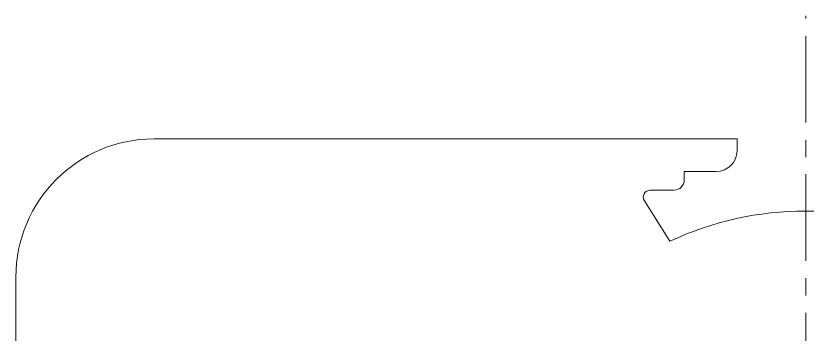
# Model space of a CAD drawing. Header units: millimetres. Extents: x 2882 to 3476, y 1065 to 1485.
# Drawn here: x 3191.02 to 3213.91, y 1175.56 to 1184.76 of the extents above; entities that cross this region are included whole.
import ezdxf

# ---------------------------------------------------------------- set-up
doc = ezdxf.new("R2010")
doc.units = ezdxf.units.MM
doc.linetypes.add('CENTERX2', pattern=[4, 2.5, -0.5, 0.5, -0.5])
doc.layers.add('1', color=1, linetype='Continuous', lineweight=18, true_color=0xff0000)
doc.layers.add('3', color=3, linetype='CENTERX2', lineweight=18, true_color=0x00ff00)

msp = doc.modelspace()

# ---------------------------------------------------------------- linework, layer by layer
at = {"layer": '1'}
for p, q in [((3195.02333, 1181.20858), (3211.88521, 1181.20858)), ((3211.88521, 1180.86539), (3211.88521, 1181.20858)), ((3210.35909, 1180.26539), (3210.35909, 1180.02725)), ((3211.28521, 1180.26539), (3210.35909, 1180.26539)), ((3210.05909, 1179.72725), (3209.37353, 1179.72725)), ((3209.20398, 1179.42118), (3209.93844, 1178.2471)), ((3191.02333, 1177.20858), (3191.02333, 1111.95782))]:
    msp.add_line(p, q, dxfattribs=at)
for centre, radius, start, end in [((3195.02333, 1177.20858), 4, 90, 180), ((3211.28521, 1180.86539), 0.6, 270, 0), ((3210.05909, 1180.02725), 0.3, 270, 0), ((3209.37353, 1179.52725), 0.2, 90, 212.028677), ((3213.85759, 1169.91065), 9.21174, 89.910349, 115.179253), ((3213.88642, 1169.91065), 9.21174, 64.820747, 90.089651)]:
    msp.add_arc(centre, radius, start, end, dxfattribs=at)
at = {"layer": '3'}
msp.add_line((3213.87201, 1105.68434), (3213.87201, 1184.76458), dxfattribs=at)

doc.saveas('drawing.dxf')
